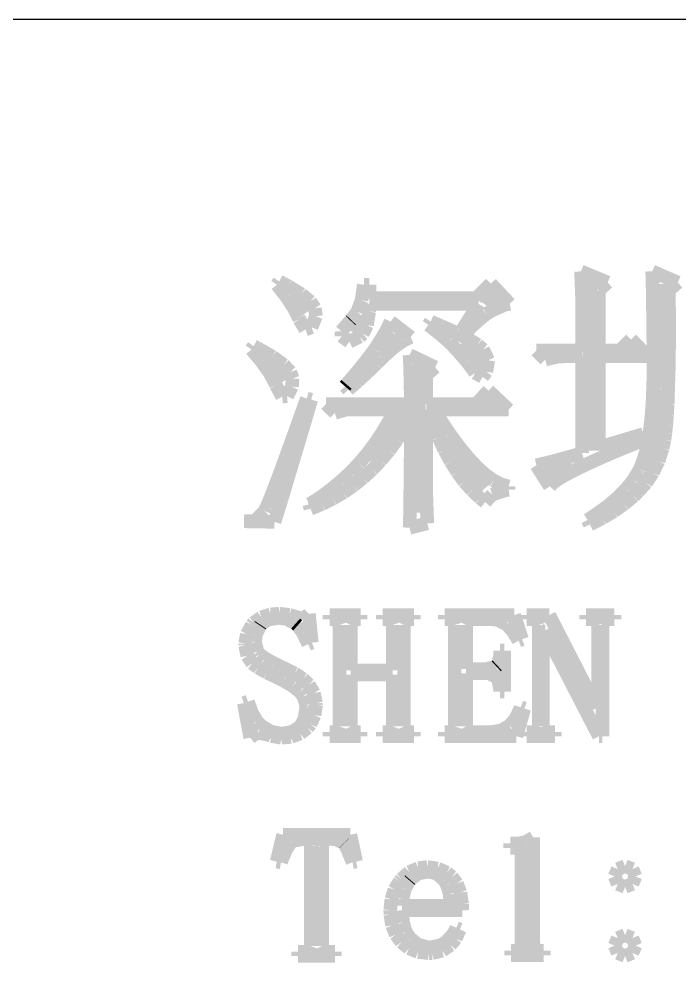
# Model space of a CAD drawing. Extents: x -61 to 349, y -42 to 245.
# Drawn here: x 313.39 to 318.33, y -33.93 to -26.69 of the extents above; entities that cross this region are included whole.
import ezdxf

# ---------------------------------------------------------------- set-up
doc = ezdxf.new("R2010")
doc.units = 0
doc.layers.add('BOARD_GEOMETRY_DIMENSION', color=2, linetype='CONTINUOUS')

msp = doc.modelspace()

# ---------------------------------------------------------------- linework, layer by layer
at = {"layer": 'BOARD_GEOMETRY_DIMENSION'}
msp.add_lwpolyline([(343.887552, -26.68905), (287.57753, -26.68905), (287.57753, -37.189156)], dxfattribs=at)
for points, const_width in [([(317.601092, -28.692094), (317.595758, -28.57373)], 0.1016), ([(317.595758, -28.57373), (317.79591, -28.656788)], 0.1016), ([(318.128904, -28.57373), (318.320166, -28.656788)], 0.1016), ([(318.130682, -28.652978), (318.128904, -28.57373)], 0.1016), ([(315.322204, -28.673806), (315.338968, -28.64866)], 0.1016), ([(315.338968, -28.64866), (315.40577, -28.68422)], 0.1016), ([(317.65367, -28.640786), (317.688976, -29.914596)], 0.127), ([(318.132968, -28.737306), (318.130682, -28.652978)], 0.1016), ([(315.392308, -28.76423), (315.322204, -28.673806)], 0.1016), ([(315.40577, -28.68422), (315.504576, -28.744672)], 0.1016), ([(315.95441, -28.790392), (315.971682, -28.673806)], 0.1016), ([(315.971682, -28.673806), (316.013592, -28.673806)], 0.1016), ([(316.013592, -28.673806), (316.013592, -28.77439)], 0.1016), ([(316.813184, -28.77439), (316.921388, -28.665424)], 0.1016), ([(316.921388, -28.665424), (317.062866, -28.8163)], 0.1016), ([(317.604394, -28.78709), (317.601092, -28.692094)], 0.1016), ([(317.79591, -28.656788), (317.729108, -28.715462)], 0.1016), ([(317.729108, -28.715462), (317.729108, -29.166058)], 0.1016), ([(318.190372, -28.667964), (318.212978, -29.449776)], 0.127), ([(318.320166, -28.656788), (318.253872, -28.715462)], 0.1016), ([(318.253872, -28.715462), (318.254888, -28.862274)], 0.1016), ([(315.44641, -28.846526), (315.392308, -28.76423)], 0.1016), ([(315.46419, -28.767024), (315.536072, -28.88488)], 0.127), ([(315.504576, -28.744672), (315.57087, -28.799282)], 0.1016), ([(315.921898, -28.877768), (315.95441, -28.790392)], 0.1016), ([(316.013592, -28.77439), (316.813184, -28.77439)], 0.1016), ([(316.926468, -28.744164), (316.873382, -28.818078)], 0.127), ([(317.604394, -29.166058), (317.604394, -28.78709)], 0.1016), ([(318.133984, -28.825698), (318.132968, -28.737306)], 0.1016), ([(315.483494, -28.919424), (315.44641, -28.846526)], 0.1016), ([(315.57087, -28.799282), (315.605668, -28.849574)], 0.1016), ([(315.605668, -28.849574), (315.613796, -28.90901)], 0.1016), ([(316.013592, -28.8163), (316.011306, -28.87472)], 0.1016), ([(316.829694, -28.8163), (316.013592, -28.8163)], 0.1016), ([(316.70498, -29.016198), (316.829694, -28.8163)], 0.1016), ([(316.92977, -28.866084), (316.88786, -28.891992)], 0.1016), ([(317.023496, -28.824682), (316.92977, -28.866084)], 0.1016), ([(317.062866, -28.8163), (317.023496, -28.824682)], 0.1016), ([(318.135, -28.919424), (318.133984, -28.825698)], 0.1016), ([(318.254888, -28.862274), (318.254888, -29.139896)], 0.1016), ([(315.489082, -28.932886), (315.483494, -28.919424)], 0.1016), ([(315.534802, -29.008578), (315.489082, -28.932886)], 0.1016), ([(315.613796, -28.90901), (315.580268, -28.991306)], 0.1016), ([(315.80328, -29.021278), (315.87186, -28.941268)], 0.1016), ([(315.945012, -28.907994), (315.87567, -29.021024)], 0.127), ([(315.87186, -28.941268), (315.876178, -28.936696)], 0.1016), ([(315.876178, -28.936696), (315.921898, -28.877768)], 0.1016), ([(316.011306, -28.87472), (315.995812, -28.975558)], 0.1016), ([(316.88786, -28.891992), (316.815978, -28.950666)], 0.1016), ([(318.13627, -29.01823), (318.135, -28.919424)], 0.1016), ([(315.580268, -28.991306), (315.534802, -29.008578)], 0.1016), ([(315.995812, -28.975558), (315.963808, -29.04109)], 0.1016), ([(316.101984, -29.080714), (316.14237, -29.01188)], 0.1016), ([(316.14237, -29.01188), (316.17158, -28.949396)], 0.1016), ([(316.17158, -28.949396), (316.321694, -29.065982)], 0.1016), ([(316.45479, -28.974288), (316.471808, -28.949396)], 0.1016), ([(316.535308, -29.037026), (316.45479, -28.974288)], 0.1016), ([(316.471808, -28.949396), (316.553596, -28.983686)], 0.1016), ([(316.553596, -28.983686), (316.667388, -29.034994)], 0.1016), ([(316.815978, -28.950666), (316.729872, -29.032962)], 0.1016), ([(315.805312, -29.057854), (315.80328, -29.021278)], 0.1016), ([(315.863478, -29.09951), (315.805312, -29.057854)], 0.1016), ([(315.940694, -29.061918), (315.863478, -29.09951)], 0.1016), ([(315.963808, -29.04109), (315.940694, -29.061918)], 0.1016), ([(316.052962, -29.15666), (316.101984, -29.080714)], 0.1016), ([(316.19571, -29.03728), (316.1411, -29.139896)], 0.127), ([(316.321694, -29.065982), (316.266576, -29.09189)], 0.1016), ([(316.608206, -29.100526), (316.535308, -29.037026)], 0.1016), ([(316.667388, -29.034994), (316.756796, -29.08173)], 0.1016), ([(316.729872, -29.032962), (316.70498, -29.016198)], 0.1016), ([(316.756796, -29.08173), (316.822582, -29.12237)], 0.1016), ([(317.887096, -29.166058), (317.970408, -29.082492)], 0.1016), ([(317.970408, -29.082492), (318.095376, -29.207714)], 0.1016), ([(318.137286, -29.12237), (318.13627, -29.01823)], 0.1016), ([(315.130688, -29.157676), (315.147706, -29.132784)], 0.1016), ([(315.205872, -29.247084), (315.130688, -29.157676)], 0.1016), ([(315.147706, -29.132784), (315.171582, -29.14523)], 0.1016), ([(315.171582, -29.14523), (315.288168, -29.211778)], 0.1016), ([(315.99251, -29.237686), (316.052962, -29.15666)], 0.1016), ([(316.190376, -29.145992), (316.105286, -29.224478)], 0.1016), ([(316.266576, -29.09189), (316.190376, -29.145992)], 0.1016), ([(316.671706, -29.166058), (316.608206, -29.100526)], 0.1016), ([(316.710568, -29.103066), (316.836298, -29.221684), (316.858904, -29.287978)], 0.127), ([(316.822582, -29.12237), (316.862968, -29.157676)], 0.1016), ([(316.862968, -29.157676), (316.902592, -29.238956)], 0.1016), ([(318.137286, -29.38272), (318.137286, -29.12237)], 0.1016), ([(318.254888, -29.139896), (318.253872, -29.262578)], 0.1016), ([(315.288168, -29.211778), (315.372496, -29.272992)], 0.1016), ([(316.105286, -29.224478), (316.066678, -29.262578)], 0.1016), ([(316.313312, -29.199078), (316.505082, -29.291026)], 0.1016), ([(316.317376, -29.272992), (316.313312, -29.199078)], 0.1016), ([(316.744096, -29.24937), (316.671706, -29.166058)], 0.1016), ([(317.26251, -29.166058), (317.604394, -29.166058)], 0.1016), ([(317.329312, -29.23286), (317.26251, -29.166058)], 0.1016), ([(317.421006, -29.211778), (317.329312, -29.23286)], 0.1016), ([(317.495682, -29.207714), (317.421006, -29.211778)], 0.1016), ([(317.604394, -29.207714), (317.495682, -29.207714)], 0.1016), ([(317.604394, -29.932376), (317.604394, -29.207714)], 0.1016), ([(317.729108, -29.166058), (317.887096, -29.166058)], 0.1016), ([(317.729108, -29.207714), (317.729108, -29.89072)], 0.1016), ([(318.095376, -29.207714), (317.729108, -29.207714)], 0.1016), ([(315.264292, -29.328364), (315.205872, -29.247084)], 0.1016), ([(315.293502, -29.278326), (315.36259, -29.400754)], 0.127), ([(315.372496, -29.272992), (315.42228, -29.326078)], 0.1016), ([(315.921898, -29.325316), (315.99251, -29.237686)], 0.1016), ([(316.066678, -29.262578), (315.99378, -29.332682)], 0.1016), ([(316.319408, -29.364686), (316.317376, -29.272992)], 0.1016), ([(316.37478, -29.280104), (316.363096, -30.37713)], 0.127), ([(316.505082, -29.291026), (316.43828, -29.349192)], 0.1016), ([(316.796166, -29.319982), (316.744096, -29.24937)], 0.1016), ([(316.902592, -29.238956), (316.88786, -29.3243)], 0.1016), ([(318.253872, -29.262578), (318.25057, -29.375354)], 0.1016), ([(315.303408, -29.399992), (315.264292, -29.328364)], 0.1016), ([(315.42228, -29.326078), (315.43879, -29.374084)], 0.1016), ([(315.43879, -29.374084), (315.43371, -29.435806)], 0.1016), ([(315.841888, -29.418788), (315.921898, -29.325316)], 0.1016), ([(315.99378, -29.332682), (315.923168, -29.398214)], 0.1016), ([(316.321694, -29.472128), (316.319408, -29.364686)], 0.1016), ([(316.43828, -29.349192), (316.43828, -29.565854)], 0.1016), ([(316.804802, -29.332682), (316.796166, -29.319982)], 0.1016), ([(316.859666, -29.362908), (316.804802, -29.332682)], 0.1016), ([(316.88786, -29.3243), (316.859666, -29.362908)], 0.1016), ([(318.25057, -29.375354), (318.247268, -29.478478)], 0.1016), ([(315.314076, -29.424376), (315.303408, -29.399992)], 0.1016), ([(315.360812, -29.510482), (315.314076, -29.424376)], 0.1016), ([(315.43371, -29.435806), (315.397388, -29.50718)], 0.1016), ([(315.830204, -29.432504), (315.841888, -29.418788)], 0.1016), ([(315.855096, -29.457396), (315.830204, -29.432504)], 0.1016), ([(315.923168, -29.398214), (315.855096, -29.457396)], 0.1016), ([(318.196468, -29.455364), (318.074294, -30.05582)], 0.127), ([(318.132968, -29.512768), (318.137286, -29.38272)], 0.1016), ([(315.397388, -29.50718), (315.360812, -29.510482)], 0.1016), ([(316.321694, -29.565854), (316.321694, -29.472128)], 0.1016), ([(316.813184, -29.565854), (316.90437, -29.465778)], 0.1016), ([(316.90437, -29.465778), (317.054484, -29.60751)], 0.1016), ([(318.125602, -29.631386), (318.132968, -29.512768)], 0.1016), ([(318.247268, -29.478478), (318.244474, -29.569918)], 0.1016), ([(315.488066, -29.683964), (315.54547, -29.524706)], 0.1016), ([(315.57341, -29.550868), (315.526674, -29.707586)], 0.1016), ([(315.54547, -29.524706), (315.57849, -29.533088)], 0.1016), ([(315.57849, -29.533088), (315.57341, -29.550868)], 0.1016), ([(315.68898, -29.565854), (316.321694, -29.565854)], 0.1016), ([(315.755274, -29.632402), (315.68898, -29.565854)], 0.1016), ([(316.283086, -29.606494), (316.035182, -30.000702)], 0.127), ([(316.43828, -29.565854), (316.813184, -29.565854)], 0.1016), ([(316.886082, -29.555186), (316.926468, -29.561282)], 0.127), ([(318.244474, -29.569918), (318.239394, -29.651198)], 0.1016), ([(315.838586, -29.60751), (315.755274, -29.632402)], 0.1016), ([(316.205108, -29.60751), (315.838586, -29.60751)], 0.1016), ([(316.158372, -29.695902), (316.205108, -29.60751)], 0.1016), ([(316.321694, -29.665676), (316.274704, -29.747972)], 0.1016), ([(316.321694, -29.954982), (316.321694, -29.665676)], 0.1016), ([(316.43828, -29.60751), (316.43828, -30.165294)], 0.1016), ([(316.45479, -29.60751), (316.43828, -29.60751)], 0.1016), ([(316.491366, -29.715714), (316.45479, -29.60751)], 0.1016), ([(316.4967, -29.60751), (316.544706, -29.684472)], 0.1016), ([(317.054484, -29.60751), (316.4967, -29.60751)], 0.1016), ([(318.114172, -29.73959), (318.125602, -29.631386)], 0.1016), ([(318.239394, -29.651198), (318.233806, -29.72308)], 0.1016), ([(315.437012, -29.826712), (315.488066, -29.683964)], 0.1016), ([(315.526674, -29.707586), (315.484002, -29.851604)], 0.1016), ([(316.10808, -29.78023), (316.158372, -29.695902)], 0.1016), ([(316.53099, -29.816806), (316.491366, -29.715714)], 0.1016), ([(316.544706, -29.684472), (316.617096, -29.792676)], 0.1016), ([(318.233806, -29.72308), (318.22771, -29.783278)], 0.1016), ([(316.053978, -29.86151), (316.10808, -29.78023)], 0.1016), ([(316.274704, -29.747972), (316.219586, -29.833316)], 0.1016), ([(316.617096, -29.792676), (316.6872, -29.88818)], 0.1016), ([(317.729108, -29.89072), (318.062102, -29.79039)], 0.1016), ([(318.062102, -29.79039), (318.070484, -29.8323)], 0.1016), ([(318.099694, -29.835094), (318.114172, -29.73959)], 0.1016), ([(318.22771, -29.783278), (318.220598, -29.834078)], 0.1016), ([(315.391292, -29.952696), (315.437012, -29.826712)], 0.1016), ([(315.484002, -29.851604), (315.445394, -29.97962)], 0.1016), ([(315.997082, -29.937456), (316.053978, -29.86151)], 0.1016), ([(316.219586, -29.833316), (316.161166, -29.91358)], 0.1016), ([(316.574678, -29.910278), (316.53099, -29.816806)], 0.1016), ([(316.59957, -29.865574), (316.89548, -30.179264)], 0.127), ([(318.029082, -29.849064), (317.881, -29.909262)], 0.1016), ([(318.070484, -29.8323), (318.029082, -29.849064)], 0.1016), ([(318.082168, -29.919676), (318.099694, -29.835094)], 0.1016), ([(318.211962, -29.873956), (318.206882, -29.896816)], 0.1016), ([(318.220598, -29.834078), (318.211962, -29.873956)], 0.1016), ([(315.351668, -30.061916), (315.391292, -29.952696)], 0.1016), ([(315.93536, -30.010354), (315.997082, -29.937456)], 0.1016), ([(316.161166, -29.91358), (316.098682, -29.987494)], 0.1016), ([(316.320678, -30.077918), (316.321694, -29.954982)], 0.1016), ([(316.621668, -29.996384), (316.574678, -29.910278)], 0.1016), ([(316.6872, -29.88818), (316.75451, -29.969714)], 0.1016), ([(317.5127, -29.9593), (317.604394, -29.932376)], 0.1016), ([(317.881, -29.909262), (317.751968, -29.96438)], 0.1016), ([(318.06007, -29.992574), (318.082168, -29.919676)], 0.1016), ([(318.206882, -29.896816), (318.175894, -29.992574)], 0.1016), ([(315.445394, -29.97962), (315.411104, -30.094174)], 0.1016), ([(315.870082, -30.077918), (315.93536, -30.010354)], 0.1016), ([(316.098682, -29.987494), (316.034166, -30.056074)], 0.1016), ([(316.671706, -30.075886), (316.621668, -29.996384)], 0.1016), ([(316.75451, -29.969714), (316.81928, -30.038294)], 0.1016), ([(317.26251, -30.023816), (317.323978, -30.009084)], 0.1016), ([(317.362586, -30.182058), (317.26251, -30.023816)], 0.1016), ([(317.323978, -30.009084), (317.418974, -29.985462)], 0.1016), ([(317.347092, -30.085284), (317.528194, -30.019498)], 0.127), ([(317.418974, -29.985462), (317.5127, -29.9593)], 0.1016), ([(317.641478, -30.014418), (317.548768, -30.059376)], 0.1016), ([(317.751968, -29.96438), (317.641478, -30.014418)], 0.1016), ([(318.035178, -30.053788), (318.06007, -29.992574)], 0.1016), ([(318.175894, -29.992574), (318.133984, -30.07868)], 0.1016), ([(315.316362, -30.154626), (315.351668, -30.061916)], 0.1016), ([(315.411104, -30.094174), (315.380878, -30.193996)], 0.1016), ([(315.800994, -30.14218), (315.870082, -30.077918)], 0.1016), ([(316.034166, -30.056074), (315.965586, -30.118558)], 0.1016), ([(316.319408, -30.18536), (316.320678, -30.077918)], 0.1016), ([(316.724284, -30.147768), (316.671706, -30.075886)], 0.1016), ([(316.81928, -30.038294), (316.88151, -30.094682)], 0.1016), ([(316.88151, -30.094682), (316.941962, -30.137354)], 0.1016), ([(317.475108, -30.09773), (317.41999, -30.131004)], 0.1016), ([(317.548768, -30.059376), (317.475108, -30.09773)], 0.1016), ([(317.987172, -30.134306), (318.029082, -30.065472)], 0.1016), ([(318.029082, -30.065472), (318.035178, -30.053788)], 0.1016), ([(318.133984, -30.07868), (318.083184, -30.155896)], 0.1016), ([(315.287406, -30.231588), (315.316362, -30.154626)], 0.1016), ([(315.728096, -30.202886), (315.800994, -30.14218)], 0.1016), ([(315.965586, -30.118558), (315.893704, -30.175962)], 0.1016), ([(316.43828, -30.165294), (316.439296, -30.259274)], 0.1016), ([(316.780672, -30.211268), (316.724284, -30.147768)], 0.1016), ([(316.941962, -30.137354), (316.999366, -30.166564)], 0.1016), ([(316.999366, -30.166564), (317.054484, -30.182058)], 0.1016), ([(317.382398, -30.159198), (317.362586, -30.182058)], 0.1016), ([(317.41999, -30.131004), (317.382398, -30.159198)], 0.1016), ([(317.934086, -30.200854), (317.987172, -30.134306)], 0.1016), ([(318.083184, -30.155896), (318.0207, -30.223714)], 0.1016), ([(315.263276, -30.291786), (315.287406, -30.231588)], 0.1016), ([(315.380878, -30.193996), (315.355986, -30.279086)], 0.1016), ([(315.652404, -30.259274), (315.728096, -30.202886)], 0.1016), ([(315.817758, -30.227778), (315.73978, -30.273498)], 0.1016), ([(315.893704, -30.175962), (315.817758, -30.227778)], 0.1016), ([(316.318392, -30.278578), (316.319408, -30.18536)], 0.1016), ([(316.84087, -30.268418), (316.780672, -30.211268)], 0.1016), ([(316.931802, -30.243526), (316.879478, -30.29839)], 0.1016), ([(317.028576, -30.211268), (316.931802, -30.243526)], 0.1016), ([(317.054484, -30.206696), (317.028576, -30.211268)], 0.1016), ([(317.054484, -30.182058), (317.054484, -30.206696)], 0.1016), ([(317.868808, -30.267402), (317.934086, -30.200854)], 0.1016), ([(318.0207, -30.223714), (317.989204, -30.254956)], 0.1016), ([(315.24448, -30.334712), (315.263276, -30.291786)], 0.1016), ([(315.355986, -30.279086), (315.333888, -30.34919)], 0.1016), ([(315.563758, -30.315408), (315.572394, -30.31109)], 0.1016), ([(315.572394, -30.348682), (315.563758, -30.315408)], 0.1016), ([(315.572394, -30.31109), (315.652404, -30.259274)], 0.1016), ([(315.657484, -30.313884), (315.572394, -30.348682)], 0.1016), ([(315.73978, -30.273498), (315.657484, -30.313884)], 0.1016), ([(316.317376, -30.35808), (316.318392, -30.278578)], 0.1016), ([(316.439296, -30.259274), (316.442598, -30.357064)], 0.1016), ([(316.879478, -30.29839), (316.84087, -30.268418)], 0.1016), ([(317.791592, -30.331918), (317.868808, -30.267402)], 0.1016), ([(317.918592, -30.313376), (317.84036, -30.368494)], 0.1016), ([(317.989204, -30.254956), (317.918592, -30.313376)], 0.1016), ([(315.158374, -30.438598), (315.228986, -30.365954)], 0.1016), ([(315.228986, -30.365954), (315.230764, -30.361382)], 0.1016), ([(315.230764, -30.361382), (315.24448, -30.334712)], 0.1016), ([(315.333888, -30.34919), (315.317378, -30.405578)], 0.1016), ([(316.31636, -30.422596), (316.317376, -30.35808)], 0.1016), ([(316.442598, -30.357064), (316.446408, -30.457902)], 0.1016), ([(317.7032, -30.395418), (317.791592, -30.331918)], 0.1016), ([(317.84036, -30.368494), (317.75527, -30.419294)], 0.1016), ([(315.076078, -30.442916), (315.145674, -30.440884)], 0.1016), ([(315.303662, -30.44698), (315.076078, -30.442916)], 0.1016), ([(315.145674, -30.440884), (315.158374, -30.438598)], 0.1016), ([(315.317378, -30.405578), (315.303662, -30.44698)], 0.1016), ([(316.446408, -30.457902), (316.313312, -30.491176)], 0.1016), ([(316.314582, -30.47238), (316.31636, -30.422596)], 0.1016), ([(317.645796, -30.43301), (317.7032, -30.395418)], 0.1016), ([(317.662306, -30.466284), (317.645796, -30.43301)], 0.1016), ([(317.75527, -30.419294), (317.662306, -30.466284)], 0.1016), ([(316.313312, -30.491176), (316.314582, -30.47238)], 0.1016), ([(315.147452, -31.202376), (315.204856, -31.161482)], 0.1016), ([(315.251846, -31.1785), (315.199522, -31.217108)], 0.1016), ([(315.204856, -31.161482), (315.274452, -31.138876)], 0.1016), ([(315.333126, -31.164784), (315.251846, -31.1785)], 0.1016), ([(315.274452, -31.138876), (315.339222, -31.133796)], 0.1016), ([(315.395356, -31.17342), (315.333126, -31.164784)], 0.1016), ([(315.339222, -31.133796), (315.415168, -31.142178)], 0.1016), ([(315.461142, -31.20771), (315.395356, -31.17342)], 0.1016), ([(315.415168, -31.142178), (315.439044, -31.14929)], 0.1016), ([(315.439044, -31.14929), (315.50864, -31.170118)], 0.1016), ([(315.50864, -31.170118), (315.534802, -31.159704)], 0.1016), ([(315.534802, -31.159704), (315.56071, -31.133796)], 0.1016), ([(315.56071, -31.133796), (315.582554, -31.350204)], 0.1016), ([(315.715142, -31.14421), (315.94806, -31.14421)], 0.1016), ([(315.715142, -31.175706), (315.715142, -31.14421)], 0.1016), ([(315.736732, -31.175706), (315.715142, -31.175706)], 0.1016), ([(315.778642, -31.18612), (315.736732, -31.175706)], 0.1016), ([(315.789818, -31.218124), (315.778642, -31.18612)], 0.1016), ([(315.88964, -31.18612), (315.874146, -31.218124)], 0.1016), ([(315.927232, -31.175706), (315.88964, -31.18612)], 0.1016), ([(315.94806, -31.175706), (315.927232, -31.175706)], 0.1016), ([(315.94806, -31.14421), (315.94806, -31.175706)], 0.1016), ([(316.112652, -31.175706), (316.112652, -31.14421)], 0.1016), ([(316.112652, -31.14421), (316.345824, -31.14421)], 0.1016), ([(316.13475, -31.175706), (316.112652, -31.175706)], 0.1016), ([(316.176152, -31.18612), (316.13475, -31.175706)], 0.1016), ([(316.187836, -31.218124), (316.176152, -31.18612)], 0.1016), ([(316.287404, -31.18612), (316.27191, -31.218124)], 0.1016), ([(316.32525, -31.175706), (316.287404, -31.18612)], 0.1016), ([(316.345824, -31.175706), (316.32525, -31.175706)], 0.1016), ([(316.345824, -31.14421), (316.345824, -31.175706)], 0.1016), ([(316.577218, -31.175706), (316.577218, -31.14421)], 0.1016), ([(316.577218, -31.14421), (317.096648, -31.14421)], 0.1016), ([(316.60465, -31.175706), (316.577218, -31.175706)], 0.1016), ([(316.640718, -31.18612), (316.60465, -31.175706)], 0.1016), ([(316.651132, -31.218124), (316.640718, -31.18612)], 0.1016), ([(316.752224, -31.18612), (316.73673, -31.218124)], 0.1016), ([(316.784736, -31.175706), (316.752224, -31.18612)], 0.1016), ([(316.93231, -31.175706), (316.784736, -31.175706)], 0.1016), ([(316.970918, -31.179516), (316.93231, -31.175706)], 0.1016), ([(317.038736, -31.21279), (316.970918, -31.179516)], 0.1016), ([(317.096648, -31.14421), (317.155068, -31.324296)], 0.1016), ([(317.18885, -31.175706), (317.18885, -31.14421)], 0.1016), ([(317.18885, -31.14421), (317.358522, -31.14421)], 0.1016), ([(317.226442, -31.175706), (317.18885, -31.175706)], 0.1016), ([(317.269114, -31.18612), (317.226442, -31.175706)], 0.1016), ([(317.279528, -31.218124), (317.269114, -31.18612)], 0.1016), ([(317.358522, -31.14421), (317.71463, -31.838392)], 0.1016), ([(317.634366, -31.175706), (317.634366, -31.14421)], 0.1016), ([(317.634366, -31.14421), (317.84671, -31.14421)], 0.1016), ([(317.677038, -31.175706), (317.634366, -31.175706)], 0.1016), ([(317.71463, -31.18612), (317.677038, -31.175706)], 0.1016), ([(317.725044, -31.218124), (317.71463, -31.18612)], 0.1016), ([(317.77305, -31.18612), (317.75654, -31.218124)], 0.1016), ([(317.804038, -31.175706), (317.77305, -31.18612)], 0.1016), ([(317.84671, -31.175706), (317.804038, -31.175706)], 0.1016), ([(317.84671, -31.14421), (317.84671, -31.175706)], 0.1016), ([(315.096652, -31.286704), (315.134244, -31.218124)], 0.1016), ([(315.134244, -31.218124), (315.147452, -31.202376)], 0.1016), ([(315.195458, -31.223204), (315.164216, -31.291022)], 0.1016), ([(315.199522, -31.217108), (315.195458, -31.223204)], 0.1016), ([(315.476636, -31.221426), (315.461142, -31.20771)], 0.1016), ([(315.516006, -31.277306), (315.476636, -31.221426)], 0.1016), ([(315.789818, -31.976822), (315.789818, -31.218124)], 0.1016), ([(315.874146, -31.218124), (315.874146, -31.557722)], 0.1016), ([(316.187836, -31.557722), (316.187836, -31.218124)], 0.1016), ([(316.27191, -31.218124), (316.27191, -31.976822)], 0.1016), ([(316.651132, -31.976822), (316.651132, -31.218124)], 0.1016), ([(316.73673, -31.218124), (316.73673, -31.547308)], 0.1016), ([(317.085218, -31.264098), (317.038736, -31.21279)], 0.1016), ([(317.279528, -31.976822), (317.279528, -31.218124)], 0.1016), ([(317.725044, -31.838392), (317.725044, -31.218124)], 0.1016), ([(317.75654, -31.218124), (317.75654, -32.050482)], 0.1016), ([(315.083952, -31.356808), (315.096652, -31.286704)], 0.1016), ([(315.164216, -31.291022), (315.157866, -31.345124)], 0.1016), ([(315.55563, -31.36138), (315.516006, -31.277306)], 0.1016), ([(317.128906, -31.33471), (317.085218, -31.264098)], 0.1016), ([(317.155068, -31.324296), (317.128906, -31.33471)], 0.1016), ([(317.3222, -31.260796), (317.31077, -31.260796)], 0.1016), ([(317.31077, -31.260796), (317.31077, -31.976822)], 0.1016), ([(317.730124, -32.050482), (317.3222, -31.260796)], 0.1016), ([(315.083952, -31.370778), (315.083952, -31.356808)], 0.1016), ([(315.0997, -31.44901), (315.083952, -31.370778)], 0.1016), ([(315.157866, -31.345124), (315.176662, -31.418784)], 0.1016), ([(315.582554, -31.350204), (315.55563, -31.36138)], 0.1016), ([(315.137038, -31.504382), (315.0997, -31.44901)], 0.1016), ([(315.176662, -31.418784), (315.190124, -31.435802)], 0.1016), ([(315.190124, -31.435802), (315.230764, -31.46679)], 0.1016), ([(315.230764, -31.46679), (315.300614, -31.505398)], 0.1016), ([(316.969648, -31.520892), (316.99073, -31.451296)], 0.1016), ([(316.99073, -31.451296), (316.99073, -31.409894)], 0.1016), ([(316.99073, -31.409894), (317.022734, -31.409894)], 0.1016), ([(317.022734, -31.409894), (317.022734, -31.716726)], 0.1016), ([(315.17971, -31.536894), (315.137038, -31.504382)], 0.1016), ([(315.246512, -31.573978), (315.17971, -31.536894)], 0.1016), ([(315.300614, -31.505398), (315.375544, -31.54172)], 0.1016), ([(315.375544, -31.54172), (315.454538, -31.580328)], 0.1016), ([(316.73673, -31.547308), (316.890654, -31.547308)], 0.1016), ([(316.890654, -31.547308), (316.962536, -31.527496)], 0.1016), ([(316.962536, -31.527496), (316.969648, -31.520892)], 0.1016), ([(315.333126, -31.61538), (315.246512, -31.573978)], 0.1016), ([(315.371226, -31.63443), (315.333126, -31.61538)], 0.1016), ([(315.454538, -31.580328), (315.517022, -31.621984)], 0.1016), ([(315.517022, -31.621984), (315.56071, -31.663894)], 0.1016), ([(315.874146, -31.557722), (316.187836, -31.557722)], 0.1016), ([(315.874146, -31.589726), (315.874146, -31.976822)], 0.1016), ([(316.187836, -31.589726), (315.874146, -31.589726)], 0.1016), ([(316.187836, -31.976822), (316.187836, -31.589726)], 0.1016), ([(316.906148, -31.579312), (316.73673, -31.579312)], 0.1016), ([(316.73673, -31.579312), (316.73673, -31.976822)], 0.1016), ([(316.969648, -31.610808), (316.906148, -31.579312)], 0.1016), ([(316.975236, -31.620206), (316.969648, -31.610808)], 0.1016), ([(316.99073, -31.695898), (316.975236, -31.620206)], 0.1016), ([(315.44006, -31.675324), (315.371226, -31.63443)], 0.1016), ([(315.49213, -31.716726), (315.44006, -31.675324)], 0.1016), ([(315.56071, -31.663894), (315.598302, -31.727394)], 0.1016), ([(315.519054, -31.75), (315.49213, -31.716726)], 0.1016), ([(315.540136, -31.817818), (315.519054, -31.75)], 0.1016), ([(315.598302, -31.727394), (315.61405, -31.802324)], 0.1016), ([(316.99073, -31.716726), (316.99073, -31.695898)], 0.1016), ([(317.022734, -31.716726), (316.99073, -31.716726)], 0.1016), ([(315.073538, -31.802324), (315.105034, -31.79191)], 0.1016), ([(315.121544, -32.061404), (315.073538, -31.802324)], 0.1016), ([(315.105034, -31.79191), (315.135006, -31.875984)], 0.1016), ([(315.527436, -31.917894), (315.540136, -31.837376)], 0.1016), ([(315.540136, -31.837376), (315.540136, -31.817818)], 0.1016), ([(315.61405, -31.817818), (315.603636, -31.892494)], 0.1016), ([(315.61405, -31.802324), (315.61405, -31.817818)], 0.1016), ([(317.140336, -31.847028), (317.144654, -31.833312)], 0.1016), ([(317.144654, -31.833312), (317.171832, -31.843726)], 0.1016), ([(317.71463, -31.838392), (317.725044, -31.838392)], 0.1016), ([(315.135006, -31.875984), (315.172852, -31.939484)], 0.1016), ([(315.603636, -31.892494), (315.57214, -31.959296)], 0.1016), ([(317.10503, -31.920688), (317.140336, -31.847028)], 0.1016), ([(317.171832, -31.843726), (317.113412, -32.050482)], 0.1016), ([(315.172852, -31.939484), (315.210952, -31.976822)], 0.1016), ([(315.210952, -31.976822), (315.275722, -32.01543)], 0.1016), ([(315.438028, -32.0167), (315.496448, -31.977584)], 0.1016), ([(315.496448, -31.977584), (315.49721, -31.976822)], 0.1016), ([(315.49721, -31.976822), (315.527436, -31.917894)], 0.1016), ([(315.57214, -31.959296), (315.55055, -31.986982)], 0.1016), ([(315.778642, -32.008318), (315.789818, -31.976822)], 0.1016), ([(315.874146, -31.976822), (315.88964, -32.008318)], 0.1016), ([(316.176152, -32.008318), (316.187836, -31.976822)], 0.1016), ([(316.27191, -31.976822), (316.287404, -32.008318)], 0.1016), ([(316.640718, -32.008318), (316.651132, -31.976822)], 0.1016), ([(316.73673, -31.976822), (316.752224, -32.008318)], 0.1016), ([(316.997842, -32.007302), (317.060326, -31.971996)], 0.1016), ([(317.060326, -31.971996), (317.10503, -31.920688)], 0.1016), ([(317.269114, -32.008318), (317.279528, -31.976822)], 0.1016), ([(317.31077, -31.976822), (317.327534, -32.008318)], 0.1016), ([(315.15304, -32.035496), (315.121544, -32.061404)], 0.1016), ([(315.185044, -32.024828), (315.15304, -32.035496)], 0.1016), ([(315.258958, -32.040322), (315.185044, -32.024828)], 0.1016), ([(315.27877, -32.048704), (315.258958, -32.040322)], 0.1016), ([(315.275722, -32.01543), (315.349636, -32.029908)], 0.1016), ([(315.354716, -32.061404), (315.27877, -32.048704)], 0.1016), ([(315.349636, -32.029908), (315.36005, -32.029908)], 0.1016), ([(315.426852, -32.055308), (315.354716, -32.061404)], 0.1016), ([(315.36005, -32.029908), (315.438028, -32.0167)], 0.1016), ([(315.495432, -32.029908), (315.426852, -32.055308)], 0.1016), ([(315.55055, -31.986982), (315.495432, -32.029908)], 0.1016), ([(315.715142, -32.019494), (315.741812, -32.019494)], 0.1016), ([(315.715142, -32.050482), (315.715142, -32.019494)], 0.1016), ([(315.94806, -32.050482), (315.715142, -32.050482)], 0.1016), ([(315.741812, -32.019494), (315.778642, -32.008318)], 0.1016), ([(315.88964, -32.008318), (315.922152, -32.019494)], 0.1016), ([(315.922152, -32.019494), (315.94806, -32.019494)], 0.1016), ([(315.94806, -32.019494), (315.94806, -32.050482)], 0.1016), ([(316.112652, -32.019494), (316.13983, -32.019494)], 0.1016), ([(316.112652, -32.050482), (316.112652, -32.019494)], 0.1016), ([(316.345824, -32.050482), (316.112652, -32.050482)], 0.1016), ([(316.13983, -32.019494), (316.176152, -32.008318)], 0.1016), ([(316.287404, -32.008318), (316.319662, -32.019494)], 0.1016), ([(316.319662, -32.019494), (316.345824, -32.019494)], 0.1016), ([(316.345824, -32.019494), (316.345824, -32.050482)], 0.1016), ([(316.577218, -32.050482), (316.577218, -32.019494)], 0.1016), ([(316.577218, -32.019494), (316.60973, -32.019494)], 0.1016), ([(317.113412, -32.050482), (316.577218, -32.050482)], 0.1016), ([(316.60973, -32.019494), (316.640718, -32.008318)], 0.1016), ([(316.752224, -32.008318), (316.784736, -32.019494)], 0.1016), ([(316.784736, -32.019494), (316.92215, -32.019494)], 0.1016), ([(316.92215, -32.019494), (316.997842, -32.007302)], 0.1016), ([(317.18885, -32.050482), (317.18885, -32.019494)], 0.1016), ([(317.18885, -32.019494), (317.231522, -32.019494)], 0.1016), ([(317.401448, -32.050482), (317.18885, -32.050482)], 0.1016), ([(317.231522, -32.019494), (317.269114, -32.008318)], 0.1016), ([(317.327534, -32.008318), (317.358522, -32.019494)], 0.1016), ([(317.358522, -32.019494), (317.401448, -32.019494)], 0.1016), ([(317.401448, -32.019494), (317.401448, -32.050482)], 0.1016), ([(317.75654, -32.050482), (317.730124, -32.050482)], 0.1016), ([(315.319664, -32.987488), (315.367416, -32.786574)], 0.1016), ([(315.367416, -32.786574), (315.871352, -32.786574)], 0.1016), ([(315.425836, -32.844994), (315.394848, -32.888682)], 0.1016), ([(315.445648, -32.831278), (315.425836, -32.844994)], 0.1016), ([(315.526928, -32.81807), (315.445648, -32.831278)], 0.1016), ([(315.56833, -32.822896), (315.526928, -32.81807)], 0.1016), ([(315.574934, -32.871156), (315.56833, -32.822896)], 0.1016), ([(315.664342, -32.822896), (315.659008, -32.875982)], 0.1016), ([(315.722508, -32.81807), (315.664342, -32.822896)], 0.1016), ([(315.764164, -32.821118), (315.722508, -32.81807)], 0.1016), ([(315.8236, -32.850074), (315.764164, -32.821118)], 0.1016), ([(315.824616, -32.85109), (315.8236, -32.850074)], 0.1016), ([(315.850524, -32.900112), (315.824616, -32.85109)], 0.1016), ([(315.871352, -32.786574), (315.914024, -32.987488)], 0.1016), ([(317.066422, -32.852106), (317.128144, -32.852106)], 0.1016), ([(317.066422, -32.88538), (317.066422, -32.852106)], 0.1016), ([(317.128144, -32.852106), (317.184024, -32.840676)], 0.1016), ([(317.184024, -32.840676), (317.239142, -32.807402)], 0.1016), ([(317.239142, -32.807402), (317.239142, -33.685226)], 0.1016), ([(317.23965, -32.815276), (317.23965, -33.609788)], 0.1016), ([(315.394848, -32.888682), (315.358526, -32.97301)], 0.1016), ([(315.574934, -33.619186), (315.574934, -32.871156)], 0.1016), ([(315.659008, -32.875982), (315.659008, -33.619186)], 0.1016), ([(315.8871, -32.992822), (315.850524, -32.900112)], 0.1016), ([(317.111126, -32.88538), (317.066422, -32.88538)], 0.1016), ([(317.15075, -32.90189), (317.111126, -32.88538)], 0.1016), ([(317.16091, -32.952182), (317.15075, -32.90189)], 0.1016), ([(317.151512, -32.879284), (317.151512, -33.685226)], 0.1016), ([(315.351922, -32.992822), (315.319664, -32.987488)], 0.1016), ([(315.358526, -32.97301), (315.351922, -32.992822)], 0.1016), ([(315.914024, -32.987488), (315.8871, -32.992822)], 0.1016), ([(316.252352, -33.118298), (316.311534, -33.066228)], 0.1016), ([(316.311534, -33.066228), (316.379352, -33.037018)], 0.1016), ([(316.45225, -33.06191), (316.376304, -33.077658)], 0.1016), ([(316.379352, -33.037018), (316.446916, -33.028382)], 0.1016), ([(316.446916, -33.028382), (316.524132, -33.038796)], 0.1016), ([(316.519052, -33.077658), (316.45225, -33.06191)], 0.1016), ([(316.524132, -33.038796), (316.592712, -33.071308)], 0.1016), ([(317.847726, -33.098486), (317.87084, -33.043622)], 0.1016), ([(317.87084, -33.043622), (317.925704, -33.021778)], 0.1016), ([(317.925704, -33.021778), (317.980822, -33.043622)], 0.1016), ([(317.980822, -33.043622), (318.003936, -33.098486)], 0.1016), ([(316.200536, -33.197292), (316.239906, -33.133792)], 0.1016), ([(316.239906, -33.133792), (316.252352, -33.118298)], 0.1016), ([(316.313566, -33.128712), (316.27826, -33.192212)], 0.1016), ([(316.318138, -33.123378), (316.313566, -33.128712)], 0.1016), ([(316.376304, -33.077658), (316.318138, -33.123378)], 0.1016), ([(316.573916, -33.128712), (316.519052, -33.077658)], 0.1016), ([(316.592712, -33.1597), (316.573916, -33.128712)], 0.1016), ([(316.592712, -33.071308), (316.630304, -33.10128)], 0.1016), ([(316.630304, -33.10128), (316.667642, -33.151572)], 0.1016), ([(317.87084, -33.154874), (317.847726, -33.098486)], 0.1016), ([(318.003936, -33.098486), (317.980822, -33.154874)], 0.1016), ([(316.177422, -33.27019), (316.200536, -33.197292)], 0.1016), ([(316.27826, -33.192212), (316.260734, -33.268158)], 0.1016), ([(316.614556, -33.230566), (316.592712, -33.1597)], 0.1016), ([(316.667642, -33.151572), (316.693804, -33.218882)], 0.1016), ([(317.925704, -33.176718), (317.87084, -33.154874)], 0.1016), ([(317.980822, -33.154874), (317.925704, -33.176718)], 0.1016), ([(316.16904, -33.35147), (316.177422, -33.27019)], 0.1016), ([(316.260734, -33.268158), (316.257432, -33.318196)], 0.1016), ([(316.61862, -33.318196), (316.614556, -33.230566)], 0.1016), ([(316.693804, -33.218882), (316.70625, -33.303464)], 0.1016), ([(316.170056, -33.383728), (316.16904, -33.35147)], 0.1016), ([(316.257432, -33.318196), (316.61862, -33.318196)], 0.1016), ([(316.257432, -33.35147), (316.265052, -33.443926)], 0.1016), ([(316.707266, -33.35147), (316.257432, -33.35147)], 0.1016), ([(316.70625, -33.303464), (316.707266, -33.35147)], 0.1016), ([(316.182502, -33.464754), (316.170056, -33.383728)], 0.1016), ([(316.21095, -33.533588), (316.182502, -33.464754)], 0.1016), ([(316.265052, -33.443926), (316.286642, -33.514792)], 0.1016), ([(316.64275, -33.526984), (316.663832, -33.484566)], 0.1016), ([(316.690502, -33.49498), (316.65926, -33.562798)], 0.1016), ([(316.663832, -33.484566), (316.690502, -33.49498)], 0.1016), ([(316.252352, -33.589722), (316.21095, -33.533588)], 0.1016), ([(316.286642, -33.514792), (316.3189, -33.561782)], 0.1016), ([(316.3189, -33.561782), (316.377066, -33.608518)], 0.1016), ([(316.590934, -33.584388), (316.64275, -33.526984)], 0.1016), ([(316.65926, -33.562798), (316.61862, -33.612582)], 0.1016), ([(317.847726, -33.615884), (317.87084, -33.560004)], 0.1016), ([(317.87084, -33.560004), (317.925704, -33.537906)], 0.1016), ([(317.925704, -33.537906), (317.980822, -33.560004)], 0.1016), ([(317.980822, -33.560004), (318.003936, -33.615884)], 0.1016), ([(315.56325, -33.650682), (315.574934, -33.619186)], 0.1016), ([(315.659008, -33.619186), (315.674502, -33.650682)], 0.1016), ([(316.30874, -33.635696), (316.252352, -33.589722)], 0.1016), ([(316.377066, -33.663382), (316.30874, -33.635696)], 0.1016), ([(316.377066, -33.608518), (316.451234, -33.62833)], 0.1016), ([(316.451234, -33.62833), (316.46876, -33.629092)], 0.1016), ([(316.46876, -33.629092), (316.54623, -33.613598)], 0.1016), ([(316.54623, -33.613598), (316.590934, -33.584388)], 0.1016), ([(316.61862, -33.612582), (316.558422, -33.653984)], 0.1016), ([(317.100966, -33.654492), (317.139828, -33.643062)], 0.1016), ([(317.23965, -33.609788), (317.25616, -33.643062)], 0.1016), ([(317.25616, -33.643062), (317.289434, -33.654492)], 0.1016), ([(317.87084, -33.671256), (317.847726, -33.615884)], 0.1016), ([(318.003936, -33.615884), (317.980822, -33.671256)], 0.1016), ([(315.478922, -33.693354), (315.478922, -33.662112)], 0.1016), ([(315.478922, -33.662112), (315.526928, -33.662112)], 0.1016), ([(315.754766, -33.693354), (315.478922, -33.693354)], 0.1016), ([(315.526928, -33.662112), (315.56325, -33.650682)], 0.1016), ([(315.674502, -33.650682), (315.707014, -33.662112)], 0.1016), ([(315.707014, -33.662112), (315.754766, -33.662112)], 0.1016), ([(315.754766, -33.662112), (315.754766, -33.693354)], 0.1016), ([(316.45733, -33.67278), (316.377066, -33.663382)], 0.1016), ([(316.48273, -33.672018), (316.45733, -33.67278)], 0.1016), ([(316.558422, -33.653984), (316.48273, -33.672018)], 0.1016), ([(317.073026, -33.654492), (317.100966, -33.654492)], 0.1016), ([(317.073026, -33.687766), (317.073026, -33.654492)], 0.1016), ([(317.317628, -33.687766), (317.073026, -33.687766)], 0.1016), ([(317.289434, -33.654492), (317.317628, -33.654492)], 0.1016), ([(317.317628, -33.654492), (317.317628, -33.687766)], 0.1016), ([(317.925704, -33.6931), (317.87084, -33.671256)], 0.1016), ([(317.980822, -33.671256), (317.925704, -33.6931)], 0.1016)]:
    msp.add_lwpolyline(points, dxfattribs=dict(at, const_width=const_width))

doc.saveas('drawing.dxf')
